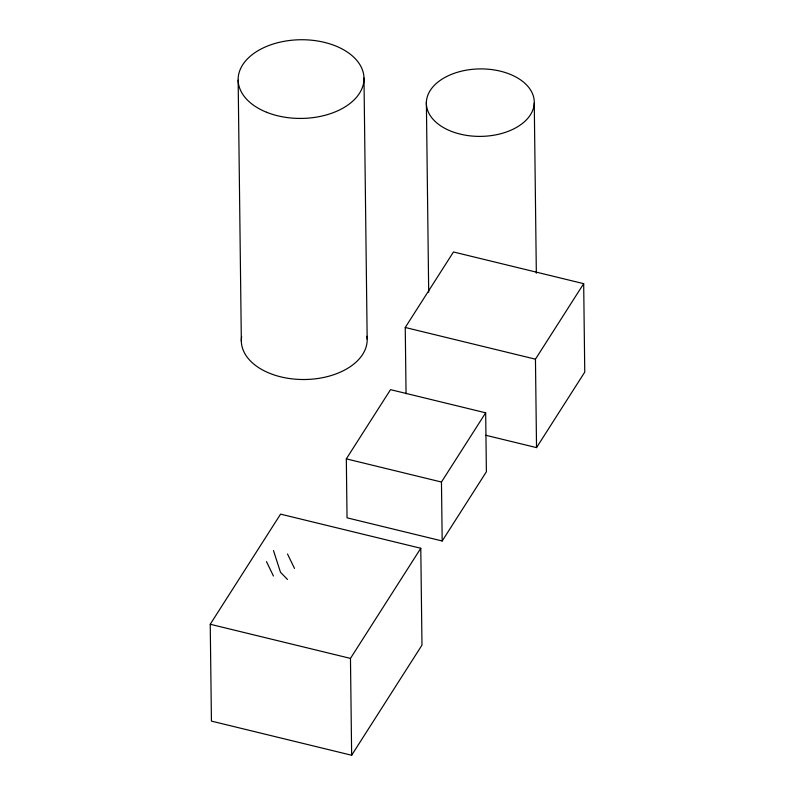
<?xml version="1.0" encoding="UTF-8"?>
<svg xmlns="http://www.w3.org/2000/svg" width="795" height="795" viewBox="0 0 795 795"><rect width="100%" height="100%" fill="white"/><g stroke="black" fill="none" stroke-linecap="round" stroke-linejoin="round"><path stroke-width="1.19" d="M210.238 624.264L280.565 514.136L420.784 548.272L421.976 645.123L351.648 755.25L211.43 721.115L210.238 624.264L350.466 658.399L420.784 548.272M406.056 393.813L405.251 327.48L453.478 251.975L583.679 283.666L584.762 372.1L536.536 447.615L485.904 435.292M346.322 458.864L390.524 389.649L485.675 412.814L486.391 471.763L442.189 540.988L347.037 517.823L346.322 458.864L441.464 482.028L485.675 412.814M536.536 447.615L535.452 359.181L583.679 283.666M405.251 327.48L535.452 359.181M287.472 579.436L280.476 572.241L273.49 550.587M287.512 554.006L294.508 568.425M266.464 561.598L273.45 576.027M534.26 103.102A53.961 33.738 -0.7 0 1 452.156 131.642A53.961 33.738 -0.7 0 1 454.541 73.2A53.961 33.738 -0.7 0 1 534.26 103.102L536.337 273.222M441.464 482.028L442.189 540.988M426.378 102.187L428.694 292.172M363.981 77.99L367.171 339.067M350.466 658.399L351.648 755.25M238.152 80.186L241.342 341.264M366.942 336.265A62.934 39.343 -0.7 0 1 303.769 379.523A62.934 39.343 -0.7 0 1 241.66 336.593M266.633 112.274A62.934 39.343 -0.7 0 0 363.901 80.792A62.934 39.343 -0.7 0 0 272.665 44.182A62.934 39.343 -0.7 0 0 266.633 112.274"/></g></svg>
